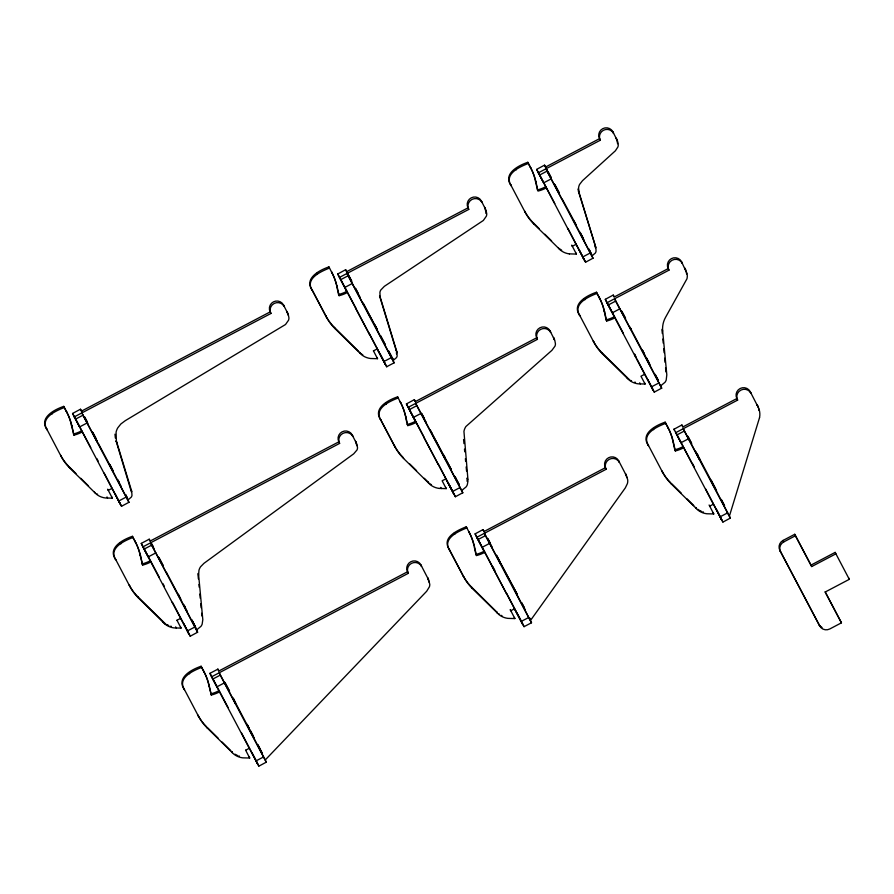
<?xml version="1.0" encoding="UTF-8"?>
<svg xmlns="http://www.w3.org/2000/svg" width="894" height="894" viewBox="0 0 894 894"><rect width="100%" height="100%" fill="white"/><g stroke="black" fill="none" stroke-linecap="round" stroke-linejoin="round"><path stroke-width="1.34" d="M396.511 353.946L396.523 351.979M467.081 481.318L467.193 477.888L467.998 480.905L467.316 484.727A9.275 9.096 -24.8 0 1 466.12 486.884L461.997 490.292M759.542 417.599L729.549 515.626M265.496 759.699L426.684 591.247L429.433 586.755A8.571 8.404 -24.8 0 0 429.779 584.374L428.729 580.005L420.817 564.773A7.487 7.353 -24.8 0 0 410.748 561.767A7.487 7.353 -24.8 0 0 407.552 571.758L408.29 573.333L211.532 676.825L257.539 763.878L255.438 759.397M82.125 431.992A33.748 33.112 -24.8 0 1 73.945 435.154L71.933 426.136A56.858 55.774 -24.8 0 0 66.894 412.458L63.753 406.379C54.478 409.519 38.386 417.766 47.114 429.858L46.577 428.695L61.116 456.365A49.617 48.678 -24.8 0 0 69.788 468.043L96.451 494.248A17.891 17.556 -24.8 0 0 105.336 497.969L112.353 498.17L111.817 497.008M63.753 406.379L64.29 407.541C56.624 410.502 40.286 417.464 46.6 428.829M339.105 295.657L338.569 294.495A33.748 33.112 -24.8 0 0 346.76 291.355L347.308 292.539A33.748 33.112 -24.8 0 1 339.117 295.679L337.105 286.661A56.858 55.774 -24.8 0 0 332.065 272.994L328.925 266.904C319.65 270.055 303.558 278.291 312.285 290.394L326.288 316.901A49.617 48.678 -24.8 0 0 334.959 328.579L361.623 354.784A17.891 17.556 -24.8 0 0 370.507 358.494L377.525 358.695L376.989 357.533M328.925 266.904L329.461 268.066C321.259 271.363 304.541 278.515 312.285 290.394M537.45 189.919A33.748 33.112 -24.8 0 0 545.642 186.757L546.189 187.941A33.748 33.112 -24.8 0 1 537.987 191.081L535.975 182.063A56.858 55.774 -24.8 0 0 530.947 168.385L527.806 162.306C518.531 165.446 502.428 173.693 511.156 185.784L510.619 184.622L525.169 212.291A49.617 48.678 -24.8 0 0 533.841 223.969L560.493 250.175M527.806 162.306L528.343 163.468C520.677 166.418 504.328 173.391 510.653 184.756M393.092 358.483L392.589 358.773L388.711 351.443M150.281 560.784L150.818 561.946A33.748 33.112 -24.8 0 1 142.615 565.086L140.604 556.079A56.858 55.774 -24.8 0 0 135.575 542.401L132.435 536.311C123.148 539.462 107.056 547.709 115.784 559.8L115.248 558.638L129.798 586.308A49.617 48.678 -24.8 0 0 138.458 597.985L165.122 624.191M132.435 536.311L132.971 537.473C125.305 540.434 108.956 547.407 115.281 558.772M407.251 424.46A33.748 33.112 -24.8 0 0 415.431 421.297L415.989 422.482A33.748 33.112 -24.8 0 1 407.787 425.622L405.775 416.604A56.858 55.774 -24.8 0 0 400.747 402.926L397.606 396.835C388.32 399.987 372.228 408.234 380.956 420.325L394.969 446.832L380.419 419.163L380.956 420.325M397.606 396.835L398.143 397.998C390.477 400.959 374.128 407.932 380.453 419.297M614.849 317.851A33.748 33.112 -24.8 0 1 606.668 321.013L604.657 311.995A56.858 55.774 -24.8 0 0 599.628 298.328L596.477 292.237C587.202 295.378 571.11 303.625 579.837 315.716L579.301 314.554L593.851 342.223A49.617 48.678 -24.8 0 0 602.511 353.912L629.175 380.106A17.891 17.556 -24.8 0 0 638.059 383.828L645.077 384.029L644.54 382.867M596.477 292.237L597.024 293.4C589.358 296.361 573.009 303.323 579.323 314.699M209.285 686.011L208.749 684.849L211.286 694.996L209.285 686.011A56.858 55.774 -24.8 0 0 204.257 672.333L201.105 666.254C191.83 669.394 175.738 677.641 184.466 689.732L183.929 688.57L198.468 716.239A49.617 48.678 -24.8 0 0 207.14 727.917L233.803 754.123A17.891 17.556 -24.8 0 0 242.687 757.844L249.705 758.034L249.169 756.872M201.105 666.254L201.642 667.416C193.976 670.366 177.638 677.339 183.952 688.704M484.649 552.391A33.748 33.112 -24.8 0 1 476.468 555.554L474.457 546.536A56.858 55.774 -24.8 0 0 469.417 532.858L466.277 526.778C458.074 530.075 441.357 537.216 449.101 549.095L463.64 576.764A49.617 48.678 -24.8 0 0 472.311 588.442L498.975 614.647A17.891 17.556 -24.8 0 0 507.859 618.369L514.877 618.57L514.341 617.408M466.277 526.778L466.813 527.941C458.611 531.237 441.904 538.378 449.637 550.257L463.64 576.764M675.339 450.922L674.802 449.76A33.748 33.112 -24.8 0 0 682.994 446.631L683.541 447.816A33.748 33.112 -24.8 0 1 675.339 450.945L673.327 441.938A56.858 55.774 -24.8 0 0 668.299 428.26L665.158 422.169C655.883 425.32 639.791 433.568 648.508 445.659L647.971 444.497L662.521 472.166A49.617 48.678 -24.8 0 0 671.193 483.844L697.845 510.049A17.891 17.556 -24.8 0 0 706.741 513.759L713.758 513.961L713.222 512.798M665.158 422.169L665.695 423.331C658.029 426.293 641.68 433.266 648.005 444.631M530.444 618.357L530.667 620.224L625.331 487.878L627.409 483.576A10.594 10.393 -24.8 0 0 627.689 479.81L626.549 475.966L618.626 460.734A7.487 7.353 -24.8 0 0 608.568 457.728A7.487 7.353 -24.8 0 0 605.372 467.707L606.098 469.294L476.703 537.35L484.66 552.414L484.123 551.252A33.748 33.112 -24.8 0 1 475.932 554.392L476.457 555.52M196.825 629.767L200.949 626.359A9.275 9.096 -24.8 0 0 202.145 624.191L202.815 619.665L198.624 575.066L198.96 570.294A11.544 11.32 -24.8 0 1 200.569 566.774L203.966 563.321L353.689 453.839L357.008 449.973A6.66 6.537 -24.8 0 0 357.533 447.793L356.896 444.206L352.135 434.842A7.487 7.353 -24.8 0 0 342.078 431.836A7.487 7.353 -24.8 0 0 338.882 441.815L339.608 443.402L142.85 546.893L188.869 633.947L186.488 628.929M660.867 385.683L665.002 382.286A9.275 9.096 -24.8 0 0 666.186 380.118L666.812 374.865L662.666 330.992A23.736 23.289 -24.8 0 1 665.639 317.18L686.961 278.783A12.348 12.114 -24.8 0 0 687.061 273.598L681.474 261.618A7.487 7.353 -24.8 0 0 671.416 258.612A7.487 7.353 -24.8 0 0 668.22 268.591L668.947 270.178L606.903 302.809L652.911 389.873L651.301 386.387M115.214 494.002L120.187 504.015L72.57 413.464L80.494 409.206L81.89 411.721M391.427 356.304L393.315 360.349L396.433 357.667A5.61 5.509 -24.8 0 0 397.148 355.991L396.902 351.945L380.095 296.797L379.916 292.327A8.135 7.979 -24.8 0 1 380.732 290.092L384.375 286.315L483.341 220.472L486.336 216.214A7.755 7.61 -24.8 0 0 486.761 213.901L486.045 210.224L481.274 200.859A7.487 7.353 -24.8 0 0 471.216 197.853A7.487 7.353 -24.8 0 0 468.02 207.833L346.57 271.709L345.643 269.697L337.742 274L347.308 292.539M579.033 249.493L584.24 259.93L536.612 169.391L544.535 165.133L545.932 167.647M126.535 496.338L128.144 499.824L131.262 497.142A5.61 5.509 -24.8 0 0 131.977 495.455L131.731 491.409L116.388 441.01L116.086 432.171A15.209 14.919 -24.8 0 1 117.796 427.813L120.88 423.968L125.328 420.638L285.521 324.511L288.516 320.253A7.755 7.61 -24.8 0 0 288.941 317.951L288.226 314.275L283.465 304.91A7.487 7.353 -24.8 0 0 273.396 301.893A7.487 7.353 -24.8 0 0 270.2 311.883L81.399 411.184L80.516 409.284M590.588 252.264L592.197 255.751L595.315 253.069A5.61 5.509 -24.8 0 0 596.03 251.382L595.94 247.895L579.122 192.735L578.563 188.064A10.158 9.968 -24.8 0 1 579.58 184.443L582.508 180.677L615.396 150.784L617.866 147.029A7.755 7.61 -24.8 0 0 618.279 144.727L617.564 141.051L612.803 131.686A7.487 7.353 -24.8 0 0 602.735 128.669A7.487 7.353 -24.8 0 0 599.539 138.659L545.452 167.111L544.569 165.211M74.18 416.95L270.938 313.47A7.487 7.353 -24.8 0 1 274.134 303.479A7.487 7.353 -24.8 0 1 284.191 306.497L283.465 304.91M339.351 277.486L468.747 209.419A7.487 7.353 -24.8 0 1 471.943 199.44A7.487 7.353 -24.8 0 1 482.011 202.446L481.274 200.859M538.222 172.877L600.276 140.246A7.487 7.353 -24.8 0 1 603.472 130.256A7.487 7.353 -24.8 0 1 613.53 133.273L612.803 131.686M79.331 426.527L75.521 419.141L82.941 415.229L81.868 412.905L98.139 443.703M344.279 286.628L340.692 279.666L348.112 275.765L347.04 273.441L363.31 304.228M543.384 182.454L539.563 175.068L546.994 171.156L545.921 168.832L562.192 199.63M79.555 426.952L86.986 423.052M374.552 324.891L394.153 362.886L352.158 283.577L344.726 287.488L386.756 366.842L369.345 333.607M543.608 182.879L551.039 178.979M111.951 488.415L108.241 490.37L107.705 489.208L112.353 498.17M373.413 350.895L377.123 348.951L376.586 347.788M575.993 244.341L572.283 246.297L571.747 245.135L576.406 254.086L569.389 253.874M118.701 501.02L126.132 497.109M383.872 361.545L391.304 357.645M582.754 256.947L590.174 253.036M104.185 473.071L121.539 506.272L128.959 502.294L109.381 464.366M386.7 366.719L394.12 362.819M582.977 257.371L585.592 262.199L593.001 258.21L573.434 220.293M142.85 546.893L141.241 543.407L149.22 539.205L150.382 541.317M415.989 422.482L406.412 403.932L414.335 399.674L415.554 401.853M606.903 302.809L605.294 299.322L613.228 295.065L614.122 297.043L668.22 268.591M338.882 441.815L150.08 541.116L149.197 539.216M467.931 479.475L463.941 431.411A13.254 13.008 -24.8 0 1 465.919 426.505L551.933 350.314L554.995 346.146A7.454 7.32 -24.8 0 0 555.453 343.899L554.805 340.323L549.955 330.791A7.487 7.353 -24.8 0 0 539.887 327.785A7.487 7.353 -24.8 0 0 536.691 337.776L415.252 401.652L414.369 399.741M408.022 407.418L537.428 339.351A7.487 7.353 -24.8 0 1 540.624 329.372A7.487 7.353 -24.8 0 1 550.682 332.378L549.955 330.791M147.778 556.034L144.191 549.072L151.622 545.172L150.538 542.848L166.82 573.635M412.95 416.559L409.363 409.597L416.783 405.697L415.71 403.373L445.849 459.751M611.831 311.961L608.244 304.999L615.664 301.088L614.591 298.764L630.873 329.562L629.756 327.159M148.236 556.895L155.657 552.984M413.408 417.42L420.828 413.52M612.289 312.822L619.71 308.911M176.911 620.302L180.622 618.357M644.675 374.273L640.964 376.229L645.077 384.029M187.382 630.952L194.803 627.052M452.554 491.488L459.974 487.576M651.435 386.878L658.856 382.978M187.606 631.376L190.221 636.215L197.63 632.226L178.062 594.298M413.184 416.995L455.392 496.74L462.801 492.75L443.234 454.822M636.908 358.941L654.274 392.131L661.683 388.152L642.104 350.224M211.532 676.825L209.922 673.338L217.901 669.148L218.896 670.947M476.703 537.35L475.094 533.863L483.028 529.606L483.922 531.584L605.372 467.707M718.541 513.48L721.592 519.805L673.964 429.265L681.876 424.963L682.804 426.986L736.891 398.534A7.487 7.353 -24.8 0 1 740.087 388.544A7.487 7.353 -24.8 0 1 750.155 391.55L758.66 408.1A17.634 17.299 -24.8 0 1 759.554 417.61M407.552 571.758L218.751 671.059L217.857 669.07M675.573 432.752L737.628 400.11A7.487 7.353 -24.8 0 1 740.824 390.13A7.487 7.353 -24.8 0 1 750.882 393.137L750.155 391.55M216.46 685.966L212.873 679.015L220.293 675.104L219.22 672.78L235.491 703.578L233.278 698.773M511.904 584.765L531.528 622.805L528.656 617.519L521.224 621.419L481.631 546.502L478.044 539.54L485.464 535.629L484.392 533.305L500.662 564.103M680.513 441.893L676.914 434.931L684.346 431.031L683.273 428.707L699.544 459.505L697.32 454.688M216.918 686.827L224.338 682.927M482.078 547.351L489.51 543.451M680.96 442.753L688.391 438.842M245.593 750.245L249.303 748.289M709.635 506.172L713.345 504.216M256.053 760.895L263.484 756.983M720.106 516.821L727.537 512.91M241.536 732.946L258.891 766.147L266.311 762.157L246.733 724.241M521.448 621.844L524.063 626.672L531.505 622.76M705.578 488.873L722.944 522.074L730.353 518.084L710.786 480.156M825.14 591.783L841.444 622.827L829.777 628.963A7.487 7.353 -24.8 0 1 819.72 625.956L779.881 550.413A7.487 7.353 -24.8 0 1 783.077 540.423L794.744 534.288L811.707 566.561L835.834 553.867L835.152 552.391L811.026 565.086M780.574 551.889A7.487 7.353 -24.8 0 1 783.77 541.909L795.436 535.763L794.744 534.288M848.618 577.859L849.3 579.334L825.173 592.029L841.444 622.827M439.189 488.415L446.207 488.627L445.67 487.465M165.111 624.202A17.891 17.556 -24.8 0 0 174.017 627.901L181.035 628.102L180.499 626.94M360.528 353.164L359.466 352.18L360.003 353.342M598.075 348.392A49.617 48.678 -24.8 0 0 601.975 352.75L628.638 378.944A17.891 17.556 -24.8 0 0 629.767 379.794M696.225 507.948L695.688 507.446L696.225 508.608M424.281 478.301L428.662 482.615M394.969 446.832A49.617 48.678 -24.8 0 0 403.63 458.51L430.293 484.716A17.891 17.556 -24.8 0 0 439.177 488.426M468.333 583.491A49.617 48.678 -24.8 0 0 471.775 587.28L497.343 612.558M134.033 592.465A49.617 48.678 -24.8 0 0 137.922 596.823L164.585 623.029A17.891 17.556 -24.8 0 0 165.714 623.867M232.172 752.022L231.647 751.519L232.183 752.681M532.779 222.293A49.617 48.678 -24.8 0 0 533.305 222.807L539.082 228.518M544.859 234.239L551.598 240.899M671.617 483.632L681.25 493.153M687.028 498.874L693.766 505.546M328.791 320.722A49.617 48.678 -24.8 0 0 334.423 327.416L358.494 351.219M409.843 464.02L416.582 470.68M68.726 466.366A49.617 48.678 -24.8 0 0 69.251 466.88L75.99 473.552M80.806 478.312L88.517 485.934M207.564 727.705L218.158 738.187M222.014 741.998L230.686 750.569M593.035 258.288L546.994 171.156M661.716 388.219L615.664 301.088M673.931 429.142L674.545 430.237M462.813 492.84L416.783 405.697M524.085 626.672L506.697 593.482M82.986 415.33L128.993 502.406M141.274 543.396L143.409 547.34M209.945 673.327L210.492 674.311M536.702 169.48L539.44 174.565M605.316 299.311L607.462 303.256M730.331 518.095L688.156 438.418M475.116 533.852L476.111 535.651M197.608 632.237L151.622 545.172M266.278 762.169L224.115 682.491M613.273 295.132L614.111 296.64M681.954 425.063L682.938 426.863M654.285 392.131L651.659 387.303M722.9 522.007L720.329 517.235M483.073 529.673L484.604 532.478M121.562 506.272L118.924 501.445M345.777 269.899L347.062 272.245M258.802 765.979L256.276 761.319M210.626 674.557L212.303 677.674M476.278 535.975L477.05 537.406M675.719 432.417L676.345 433.601M347.442 272.972L348.291 274.559M546.949 169.547L547.396 170.385M340.335 278.749L337.686 273.877M409.016 408.681L406.412 403.932M477.251 537.797L477.91 539.037M75.163 418.224L72.57 413.464M835.152 552.391L849.3 579.334M795.436 535.763L811.707 566.561M779.881 550.413L819.72 625.956M655.671 375.245L655.213 374.385M724.118 504.741L724.576 505.613M548.033 171.581L551.207 177.593M555.018 184.801L559.465 193.216M576.373 225.221L562.315 199.228M580.184 232.429L583.357 238.441M621.788 311.134L625.599 318.342M644.418 353.946L642.507 350.347L644.73 355.153L629.924 327.182M646.317 357.555L649.502 363.567M687.922 436.261L691.732 443.48M715.636 488.694L711.188 480.279L713.412 485.084M721.346 499.511L723.894 504.317M546.737 169.547L551.263 178.096M554.481 184.209L559.007 192.758M579.837 232.183L584.363 240.732M588.878 249.281L591.459 254.164M621.866 311.704L625.096 317.806M645.937 357.231L650.452 365.78M654.978 374.329L658.196 380.442M687.967 436.753L691.196 442.854M695.711 451.414L716.552 490.828M721.067 499.377L724.296 505.49M692.459 463.45L694.381 467.081M716.161 508.932L716.619 509.792M554.772 203.53L538.49 172.743L539.563 175.068M568.226 228.998L585.581 262.121M623.442 333.473L607.171 302.675L608.244 304.999M692.124 463.405L675.842 432.607L676.914 434.931M709.098 505.009L713.758 513.961M528.343 163.468L530.947 168.385M597.024 293.4L599.617 298.328M665.695 423.331L668.299 428.26M348.515 274.983L351.688 280.995M355.499 288.203L358.047 293.02M375.592 326.209L376.866 328.612M380.676 335.831L385.124 344.246M421.644 413.341L424.181 418.146M443.636 454.945L445.536 458.555M446.81 460.958L451.258 469.372M455.068 476.58L456.342 478.983M487.778 538.467L490.314 543.273M496.662 555.286L500.059 562.125L496.829 556.012M517.391 594.499L498.45 559.298L500.115 562.907M521.839 602.914L524.376 607.719M347.218 272.938L351.733 281.487M355.611 288.807L360.126 297.367M363.333 303.424L376.441 328.232M380.319 335.563L384.833 344.112M421.7 413.866L426.226 422.415M431.389 432.182L450.934 469.16M454.8 476.491L459.326 485.04M487.8 538.914L492.315 547.463M500.685 563.298L517.023 594.219M521.548 602.768L525.415 610.088M363.02 303.066L377.179 329.819L374.955 325.014M528.656 617.519L485.464 535.629M352.158 283.577L348.112 275.765M492.94 566.841L494.863 570.473M517.28 613.53L517.972 614.837M355.89 308.139L339.608 277.341L340.692 279.666M423.912 436.842L408.29 407.273L409.363 409.597M438.026 463.539L455.404 496.729M493.242 568.014L476.96 537.216L478.044 539.54M355.488 308.017L369.222 333.998L368.686 332.836M377.123 348.951L385.359 364.54L382.308 358.215M424.158 437.948L437.904 463.941M506.574 593.873L492.303 566.729M373.457 350.85L377.525 358.695M446.207 488.627L442.139 480.782L445.793 478.882L454.04 494.471L452.152 490.426M514.877 618.57L510.228 609.607L510.765 610.77L514.475 608.814L522.711 624.414L519.28 617.329M311.749 289.231L325.751 315.738A49.617 48.678 -24.8 0 0 328.377 320.119M260.065 748.826L260.523 749.686M84.617 416.861L87.154 421.666M92.875 432.484L96.049 438.496M112.957 470.49L109.783 464.478L112.007 469.294M118.042 480.112L119.315 482.514M151.801 543.977L153.287 546.793M159.009 557.61L163.457 566.025M184.175 605.238L185.449 607.641M225.143 682.748L229.59 691.163M249.046 727.962L247.135 724.352L249.359 729.169L232.954 697.923M250.309 730.364L253.494 736.377M257.941 744.791L259.841 748.39M84.628 417.286L87.858 423.398M92.373 431.947L97.2 441.323M98.273 443.301L113.214 471.373M117.729 479.922L120.958 486.023M125.473 494.572L127.417 498.237M151.365 543.563L153.947 548.447M158.473 556.996L162.987 565.544M166.519 572.473L180.677 599.226L178.465 594.421M183.829 604.97L187.047 611.083M191.573 619.631L196.088 628.18M224.562 682.044L229.076 690.604M249.918 730.018L254.432 738.567M257.662 744.68L262.188 753.229M96.831 458.566L98.116 460.991M162.943 583.648L164.228 586.073M252.108 753.005L252.566 753.865M90.719 447.603L74.437 416.816L75.521 419.141M159.4 577.546L143.118 546.748L144.191 549.072M172.855 603.014L190.243 636.204M228.071 707.478L211.8 676.691L212.873 679.015M176.967 620.257L181.035 628.102M245.638 750.189L249.705 758.034M64.29 407.541L66.894 412.458M132.971 537.473L135.575 542.401M201.642 667.416L204.245 672.333M687.933 437.993L684.391 431.132M647.714 379.425L649.48 382.8M456.789 479.843L457.247 480.715M448.833 484.034L450.989 488.146M380.162 354.091L382.118 357.846M223.88 682.066L220.293 675.104M183.661 623.498L185.427 626.873M656.129 376.106L656.576 376.966M716.843 510.228L717.513 511.513M388.566 350.772L389.248 352.057M260.981 750.558L261.428 751.407M192.076 620.179L192.746 621.464M252.801 754.301L253.471 755.586M657.012 377.804L657.626 378.989M717.737 511.927L718.351 513.111M457.694 481.575L458.13 482.414M519.068 616.938L518.419 615.698M192.97 621.878L193.585 623.073M253.684 756L254.298 757.184M458.555 483.218L459.125 484.324M389.672 352.884L390.265 354.035M261.853 752.223L262.445 753.374M657.828 379.358L658.498 380.665M588.956 249.057L589.66 250.432M649.681 383.18L650.385 384.554M193.774 623.442L194.445 624.75M254.499 757.564L255.304 759.14M185.628 627.253L186.332 628.627M390.454 354.382L391.08 355.611M451.168 488.504L451.928 489.99M589.816 250.733L590.476 252.041M650.541 384.856L651.257 386.286M125.763 494.807L126.49 496.237M194.713 625.275L195.205 626.281M757.754 406.133L757.017 404.546L757.922 406.513A17.634 17.299 -24.8 0 1 758.403 407.832M685.642 269.697L684.916 268.111L686.335 272.011A12.348 12.114 -24.8 0 1 686.558 273.955M681.474 261.618L682.211 263.205A7.487 7.353 -24.8 0 0 672.143 260.199A7.487 7.353 -24.8 0 0 668.947 270.178M736.891 398.534L737.628 400.11M616.972 139.766L616.234 138.179L617.553 143.141A7.755 7.61 -24.8 0 1 617.508 143.733M599.539 138.659L600.276 140.246M783.077 540.423L783.77 541.909M661.94 329.405L662.666 330.992M577.915 189.092L579.122 192.735M697.454 454.297L698.449 456.443M698.94 457.516L699.678 459.103M578.384 191.16L595.784 247.336M630.259 327.584L630.996 329.16M634.684 354.125L636.349 357.734M634.55 354.527L635.679 356.963M673.327 441.938L672.791 440.776L674.802 449.76M614.86 317.873L614.323 316.711A33.748 33.112 -24.8 0 1 606.132 319.851L606.657 320.98M639.713 382.8L640.249 383.962M567.567 228.238L568.103 229.4M602.992 306.586A56.858 55.774 -24.8 0 1 604.12 310.833L604.657 311.995M575.87 252.924L576.406 254.086M653.089 428.517L653.626 429.679M627.018 377.514L627.554 378.676M530.41 167.223A56.858 55.774 -24.8 0 1 535.45 180.901L535.975 182.063M671.193 483.844L670.656 482.682A49.617 48.678 -24.8 0 1 669.628 481.631M584.408 298.585L584.944 299.747M662.521 472.166L661.985 471.004A49.617 48.678 -24.8 0 0 665.438 476.58M558.337 247.571L558.873 248.733M601.975 352.739L602.511 353.901M515.737 168.653L516.274 169.815M593.851 342.223L593.303 341.061A49.617 48.678 -24.8 0 0 597.628 347.811M533.305 222.807L533.841 223.969M525.169 212.291L524.633 211.129A49.617 48.678 -24.8 0 0 531.282 220.684M626.225 475.306L625.498 473.731L626.862 477.586M618.626 460.734L619.363 462.321A7.487 7.353 -24.8 0 0 609.295 459.304A7.487 7.353 -24.8 0 0 606.098 469.294M554.224 339.083L553.498 337.496L554.47 339.955M485.442 208.939L484.716 207.352L486.023 212.325A7.755 7.61 -24.8 0 1 485.9 213.487M536.691 337.776L537.428 339.351M468.02 207.833L468.747 209.419M380.285 297.49L379.559 295.903L396.321 350.906M396.176 350.359L396.902 351.945M444.128 456.018L445.123 458.175M430.394 430.036L432.115 433.769M469.417 532.869L468.881 531.707A56.858 55.774 -24.8 0 1 473.921 545.374M440.831 487.398L441.379 488.56M400.747 402.926L400.21 401.764A56.858 55.774 -24.8 0 1 405.239 415.442L405.775 416.604M496.818 612.044L497.355 613.206M407.251 424.426L407.787 425.589M454.208 533.126L454.744 534.288M332.065 272.994L331.529 271.832A56.858 55.774 -24.8 0 1 336.401 284.784M428.137 482.112L428.673 483.274M337.105 286.661L336.569 285.499L338.569 294.495M471.775 587.28L472.311 588.442M385.537 403.194L386.074 404.356M449.101 549.095L449.637 550.257M403.105 457.348L403.641 458.51M316.856 273.251L317.392 274.413M334.423 327.405L334.959 328.567M325.751 315.738L326.288 316.901M428.416 579.357L427.678 577.77L429.031 582.184M420.817 564.773L421.543 566.36A7.487 7.353 -24.8 0 0 411.486 563.354A7.487 7.353 -24.8 0 0 408.29 573.333M356.304 442.921L355.566 441.334L356.818 445.637M352.135 434.842L352.873 436.428A7.487 7.353 -24.8 0 0 342.804 433.422A7.487 7.353 -24.8 0 0 339.608 443.402M287.622 312.989L286.896 311.403L288.147 315.169M270.2 311.883L270.938 313.47M197.887 573.49L198.624 575.066M116.779 442.407L116.041 440.82L131.407 491.968M233.401 698.37L235.625 703.176M131.005 489.823L131.731 491.409M172.196 602.254L172.732 603.416M95.926 438.898L97.033 441.301M175.671 626.873L176.207 628.035M139.911 554.191A56.858 55.774 -24.8 0 1 140.079 554.906L140.604 556.079M140.067 554.906L142.615 565.064M189.036 672.601L189.573 673.763M106.989 496.93L107.526 498.092M162.965 621.587L163.501 622.749M66.357 411.296A56.858 55.774 -24.8 0 1 71.397 424.974L71.933 426.136M71.397 424.974L73.934 435.121M207.14 727.917L206.603 726.755A49.617 48.678 -24.8 0 1 205.575 725.704M120.366 542.658L120.902 543.82M198.468 716.239L197.932 715.077A49.617 48.678 -24.8 0 0 201.385 720.653M94.295 491.644L94.831 492.806M137.933 596.823L138.469 597.985M51.684 412.726L52.221 413.888M129.798 586.308L129.261 585.145A49.617 48.678 -24.8 0 0 133.586 591.895M69.251 466.88L69.788 468.043M61.116 456.365L60.58 455.202A49.617 48.678 -24.8 0 0 62.021 457.75M595.046 245.749L595.46 247.884M604.12 310.833L606.121 319.817M535.439 180.901L537.45 189.886M474.2 546.659L475.921 554.358M405.53 416.727L406.96 423.141M115.36 438.071L114.968 434.182M662.063 330.78L662.32 333.518M662.845 339.005L663.225 343.117M663.75 348.604L664.13 352.717M664.655 358.203L665.035 362.316M665.561 367.803L665.952 371.915M463.573 439.502L463.964 443.614M464.478 449.09L464.735 451.839M465.383 458.689L465.64 461.438M466.165 466.914L466.556 471.037M198.021 574.853L198.401 578.966M198.926 584.452L199.183 587.19M199.831 594.052L200.211 598.164M200.737 603.651L201.116 607.764M201.642 613.25L201.899 615.988M561.678 250.231A17.891 17.556 -24.8 0 1 559.946 249.024M532.265 221.757A49.617 48.678 -24.8 0 1 531.774 221.22M569.389 253.896A17.891 17.556 -24.8 0 1 560.493 250.186M362.796 354.84A17.891 17.556 -24.8 0 1 362.215 354.46M361.634 354.058A17.891 17.556 -24.8 0 1 361.075 353.633M68.223 465.83A49.617 48.678 -24.8 0 1 62.412 458.376M81.589 430.83A33.748 33.112 -24.8 0 1 73.409 433.992M97.625 494.304A17.891 17.556 -24.8 0 1 97.044 493.935M150.259 560.761A33.748 33.112 -24.8 0 1 142.079 563.924M135.039 541.239A56.858 55.774 -24.8 0 1 139.732 553.487M171.391 626.359A17.891 17.556 -24.8 0 1 170.709 626.18M168.754 625.498A17.891 17.556 -24.8 0 1 168.128 625.219M167.513 624.928A17.891 17.556 -24.8 0 1 166.899 624.593M402.579 456.823A49.617 48.678 -24.8 0 1 401.562 455.761M401.071 455.225A49.617 48.678 -24.8 0 1 394.422 445.67M431.478 484.772A17.891 17.556 -24.8 0 1 430.316 483.989M599.092 297.166A56.858 55.774 -24.8 0 1 602.779 305.893M635.433 382.286A17.891 17.556 -24.8 0 1 634.762 382.107M631.555 380.844A17.891 17.556 -24.8 0 1 630.952 380.52M239.391 756.123A17.891 17.556 -24.8 0 1 238.72 755.922M237.435 755.441A17.891 17.556 -24.8 0 1 236.184 754.86M235.58 754.536A17.891 17.556 -24.8 0 1 234.977 754.178M205.072 725.168A49.617 48.678 -24.8 0 1 204.581 724.632M204.1 724.084A49.617 48.678 -24.8 0 1 203.62 723.525M203.161 722.967A49.617 48.678 -24.8 0 1 201.82 721.246M210.76 693.867A33.748 33.112 -24.8 0 0 218.941 690.704L219.488 691.889A33.748 33.112 -24.8 0 1 211.297 695.029M203.709 671.17A56.858 55.774 -24.8 0 1 208.581 684.134M467.875 582.933A49.617 48.678 -24.8 0 1 463.103 575.613M501.97 615.687A17.891 17.556 -24.8 0 1 501.355 615.385M499.567 614.334A17.891 17.556 -24.8 0 1 498.986 613.932M669.125 481.095A49.617 48.678 -24.8 0 1 668.634 480.559M668.142 480.011A49.617 48.678 -24.8 0 1 665.874 477.172M667.762 427.097A56.858 55.774 -24.8 0 1 671.673 436.529M671.886 437.222A56.858 55.774 -24.8 0 1 672.634 440.06M703.433 512.05A17.891 17.556 -24.8 0 1 702.773 511.837M701.477 511.357A17.891 17.556 -24.8 0 1 700.237 510.787M699.622 510.463A17.891 17.556 -24.8 0 1 699.03 510.105M698.438 509.725A17.891 17.556 -24.8 0 1 697.868 509.323M758.593 408.502A17.634 17.299 -24.8 0 1 758.984 410.514M822.055 627.499A7.487 7.353 -24.8 0 1 821.642 627.253M821.24 626.985A7.487 7.353 -24.8 0 1 820.491 626.381M820.144 626.035A7.487 7.353 -24.8 0 1 819.027 624.47"/></g></svg>
